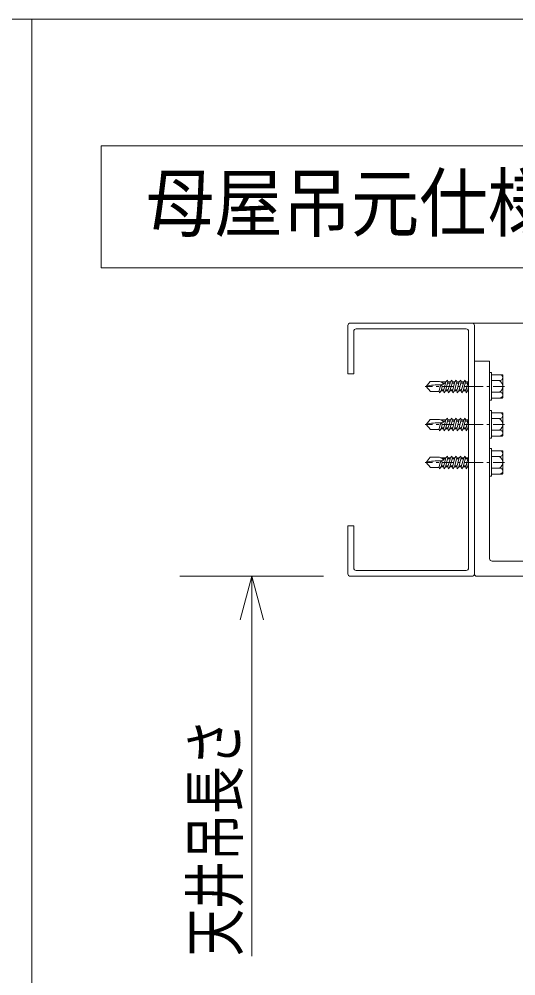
# Model space of a CAD drawing. Units: millimetres, scale not verified. Extents: x -205 to 205, y -142 to 142.
# Drawn here: x -65.5 to -45.87, y 104.72 to 142.5 of the extents above; entities that cross this region are included whole.
import ezdxf
from ezdxf.enums import TextEntityAlignment as Align

# ---------------------------------------------------------------- set-up
doc = ezdxf.new("R2010")
doc.units = ezdxf.units.MM
doc.header["$LTSCALE"] = 0.25
doc.linetypes.add('USER1', pattern=[7.8, 1.8, -0.6, 0.3, -0.6, 3, -0.6, 0.3, -0.6])
for name, color, linetype, lineweight in [('1-1_1-0 断面', 7, 'Continuous', 18), ('1-3_1-2 文字', 7, 'Continuous', 18), ('F-1_F-0 図枠', 7, 'Continuous', 18), ('F-2_F-1 レイアウト', 7, 'Continuous', 18)]:
    doc.layers.add(name, color=color, linetype=linetype, lineweight=lineweight)
doc.styles.add('ＭＳ ゴシック', font='')
doc.styles.get('ＭＳ ゴシック').set_extended_font_data('MS Gothic')

msp = doc.modelspace()

# ---------------------------------------------------------------- linework, layer by layer
at = {"layer": '1-1_1-0 断面'}
for p, q in [((-52.5091, 130.4), (-52.5091, 128.5)), ((-52.4091, 130.5), (-47.6091, 130.5)), ((-51.638, 130.5), (200.6873, 130.5)), ((-47.5091, 130.4), (-47.5091, 120.6)), ((-52.2791, 130.17), (-52.2791, 128.5)), ((-47.8391, 130.27), (-52.1791, 130.27)), ((-47.7391, 120.83), (-47.7391, 130.17)), ((-47.5091, 129), (-46.9091, 129)), ((-47.5091, 129), (-46.9091, 129)), ((-47.5091, 129), (-46.9091, 129)), ((-47.5091, 120.6), (-47.5091, 129)), ((-46.9091, 121.2), (-46.9091, 129)), ((-52.5091, 128.5), (-52.2791, 128.5)), ((-52.2791, 120.83), (-52.2791, 122.5)), ((-46.8091, 121.1), (-41.5091, 121.1)), ((-52.1791, 120.73), (-47.8391, 120.73)), ((-52.4091, 120.5), (-49.9331, 120.5)), ((-49.9331, 120.5), (-47.6091, 120.5)), ((-47.4091, 120.5), (-41.5091, 120.5))]:
    msp.add_line(p, q, dxfattribs=at)
at = {"layer": '1-1_1-0 断面', "color": 4}
for p, q in [((-46.9091, 128.55), (-46.8291, 128.55)), ((-46.8291, 127.45), (-46.8291, 128.55)), ((-46.4091, 128.46), (-46.8291, 128.46)), ((-46.3891, 127.56), (-46.3891, 128.44)), ((-49.2539, 128.1983), (-49.4088, 128.0001)), ((-48.8869, 128.1983), (-49.2539, 128.1983)), ((-48.7768, 128.1467), (-48.8869, 128.1983)), ((-48.7167, 128.0895), (-48.8487, 128.0654)), ((-48.8443, 128.1783), (-48.6333, 128.1783)), ((-48.7167, 128.0895), (-48.7768, 128.1467)), ((-48.7619, 128.1325), (-48.6456, 128.1325)), ((-48.6512, 127.8219), (-48.5557, 128.1783)), ((-48.5679, 128.1325), (-48.4706, 128.1325)), ((-48.5557, 128.1783), (-48.4583, 128.1783)), ((-48.5538, 127.8219), (-48.4583, 128.1783)), ((-48.4762, 127.8219), (-48.3807, 128.1783)), ((-48.393, 128.1325), (-48.2957, 128.1325)), ((-48.3807, 128.1783), (-48.2834, 128.1783)), ((-48.3789, 127.8219), (-48.2834, 128.1783)), ((-48.3013, 127.8219), (-48.2058, 128.1783)), ((-48.2181, 128.1325), (-48.1894, 128.1325)), ((-48.2058, 128.1783), (-48.1916, 128.1783)), ((-48.1894, 127.8764), (-48.1085, 128.1783)), ((-48.1894, 128.1783), (-48.1085, 128.1783)), ((-48.1894, 128.1325), (-48.1207, 128.1325)), ((-48.1263, 127.8219), (-48.0308, 128.1783)), ((-48.0431, 128.1325), (-47.9458, 128.1325)), ((-48.0308, 128.1783), (-47.9335, 128.1783)), ((-48.029, 127.8219), (-47.9335, 128.1783)), ((-47.9514, 127.8219), (-47.8559, 128.1783)), ((-47.9335, 128.1783), (-47.8754, 128.25)), ((-47.8754, 128.25), (-47.8558, 128.1783)), ((-47.8754, 128.25), (-47.8559, 128.1783)), ((-47.8681, 128.1325), (-47.7708, 128.1325)), ((-47.8681, 128.1325), (-47.8094, 128.1325)), ((-47.8559, 128.1783), (-47.8094, 128.1783)), ((-47.8558, 128.1783), (-47.7585, 128.1783)), ((-47.854, 127.8219), (-47.7585, 128.1783)), ((-47.7585, 128.1783), (-47.7391, 128.2023)), ((-46.9091, 127.566), (-46.9091, 128.434)), ((-46.5156, 128.2277), (-46.8291, 128.2277)), ((-49.2459, 127.7959), (-49.409, 128.0001)), ((-48.8994, 127.7959), (-49.2459, 127.7959)), ((-48.9038, 127.8219), (-48.8559, 128.0006)), ((-48.8261, 127.8219), (-48.7783, 128.0006)), ((-48.8139, 127.8676), (-48.7165, 127.8676)), ((-48.6512, 127.8219), (-48.5538, 127.8219)), ((-48.639, 127.8676), (-48.5416, 127.8676)), ((-48.4762, 127.8219), (-48.3789, 127.8219)), ((-48.464, 127.8676), (-48.3667, 127.8676)), ((-48.3013, 127.8219), (-48.204, 127.8219)), ((-48.289, 127.8676), (-48.1917, 127.8676)), ((-48.204, 127.8219), (-48.1962, 127.851)), ((-48.204, 127.8219), (-48.1894, 127.7684)), ((-48.1894, 127.7684), (-48.1844, 127.7501)), ((-48.1844, 127.7501), (-48.1263, 127.8219)), ((-48.1263, 127.8219), (-48.029, 127.8219)), ((-48.114, 127.8676), (-48.0167, 127.8676)), ((-47.9514, 127.8219), (-47.854, 127.8219)), ((-47.9391, 127.8676), (-47.8418, 127.8676)), ((-47.854, 127.8219), (-47.8095, 127.9884)), ((-47.7764, 127.8219), (-47.7391, 127.9612)), ((-47.7764, 127.8219), (-47.7391, 127.8219)), ((-47.7641, 127.8676), (-47.7391, 127.8676)), ((-46.5156, 127.7723), (-46.8291, 127.7723)), ((-46.9091, 127.45), (-46.8291, 127.45)), ((-46.4091, 127.54), (-46.8291, 127.54)), ((-46.9091, 127.05), (-46.8291, 127.05)), ((-46.9091, 126.066), (-46.9091, 126.934)), ((-46.8291, 125.95), (-46.8291, 127.05)), ((-46.4091, 126.96), (-46.8291, 126.96)), ((-46.3891, 126.06), (-46.3891, 126.94)), ((-49.2539, 126.6983), (-49.4088, 126.5001)), ((-48.8869, 126.6983), (-49.2539, 126.6983)), ((-48.7768, 126.6467), (-48.8869, 126.6983)), ((-48.7167, 126.5895), (-48.8487, 126.5654)), ((-48.8443, 126.6783), (-48.6333, 126.6783)), ((-48.7167, 126.5895), (-48.7768, 126.6467)), ((-48.7619, 126.6325), (-48.6456, 126.6325)), ((-48.6512, 126.3219), (-48.5557, 126.6783)), ((-48.5679, 126.6325), (-48.4706, 126.6325)), ((-48.5557, 126.6783), (-48.4583, 126.6783)), ((-48.5538, 126.3219), (-48.4583, 126.6783)), ((-48.4762, 126.3219), (-48.3807, 126.6783)), ((-48.393, 126.6325), (-48.2957, 126.6325)), ((-48.3807, 126.6783), (-48.2834, 126.6783)), ((-48.3789, 126.3219), (-48.2834, 126.6783)), ((-48.3013, 126.3219), (-48.2058, 126.6783)), ((-48.2181, 126.6325), (-48.1894, 126.6325)), ((-48.2058, 126.6783), (-48.1916, 126.6783)), ((-48.1894, 126.3764), (-48.1085, 126.6783)), ((-48.1894, 126.6783), (-48.1085, 126.6783)), ((-48.1894, 126.6325), (-48.1207, 126.6325)), ((-48.1263, 126.3219), (-48.0308, 126.6783)), ((-48.0431, 126.6325), (-47.9458, 126.6325)), ((-48.0308, 126.6783), (-47.9335, 126.6783)), ((-48.029, 126.3219), (-47.9335, 126.6783)), ((-47.9514, 126.3219), (-47.8559, 126.6783)), ((-47.9335, 126.6783), (-47.8754, 126.75)), ((-47.8754, 126.75), (-47.8558, 126.6783)), ((-47.8754, 126.75), (-47.8559, 126.6783)), ((-47.8681, 126.6325), (-47.7708, 126.6325)), ((-47.8681, 126.6325), (-47.8094, 126.6325)), ((-47.8559, 126.6783), (-47.8094, 126.6783)), ((-47.8558, 126.6783), (-47.7585, 126.6783)), ((-47.854, 126.3219), (-47.7585, 126.6783)), ((-47.7585, 126.6783), (-47.7391, 126.7023)), ((-46.5156, 126.7277), (-46.8291, 126.7277)), ((-49.2459, 126.2959), (-49.409, 126.5001)), ((-48.8994, 126.2959), (-49.2459, 126.2959)), ((-48.9038, 126.3219), (-48.8559, 126.5006)), ((-48.8261, 126.3219), (-48.7783, 126.5006)), ((-48.8139, 126.3676), (-48.7165, 126.3676)), ((-48.6512, 126.3219), (-48.5538, 126.3219)), ((-48.639, 126.3676), (-48.5416, 126.3676)), ((-48.4762, 126.3219), (-48.3789, 126.3219)), ((-48.464, 126.3676), (-48.3667, 126.3676)), ((-48.3013, 126.3219), (-48.204, 126.3219)), ((-48.289, 126.3676), (-48.1917, 126.3676)), ((-48.204, 126.3219), (-48.1962, 126.351)), ((-48.204, 126.3219), (-48.1894, 126.2684)), ((-48.1894, 126.2684), (-48.1844, 126.2501)), ((-48.1844, 126.2501), (-48.1263, 126.3219)), ((-48.1263, 126.3219), (-48.029, 126.3219)), ((-48.114, 126.3676), (-48.0167, 126.3676)), ((-47.9514, 126.3219), (-47.854, 126.3219)), ((-47.9391, 126.3676), (-47.8418, 126.3676)), ((-47.854, 126.3219), (-47.8095, 126.4884)), ((-47.7764, 126.3219), (-47.7391, 126.4612)), ((-47.7764, 126.3219), (-47.7391, 126.3219)), ((-47.7641, 126.3676), (-47.7391, 126.3676)), ((-46.5156, 126.2723), (-46.8291, 126.2723)), ((-46.9091, 125.95), (-46.8291, 125.95)), ((-46.4091, 126.04), (-46.8291, 126.04)), ((-46.9091, 125.55), (-46.8291, 125.55)), ((-46.9091, 124.566), (-46.9091, 125.434)), ((-46.8291, 124.45), (-46.8291, 125.55)), ((-46.4091, 125.46), (-46.8291, 125.46)), ((-46.3891, 124.56), (-46.3891, 125.44)), ((-49.2539, 125.1983), (-49.4088, 125.0001)), ((-48.8869, 125.1983), (-49.2539, 125.1983)), ((-48.7768, 125.1467), (-48.8869, 125.1983)), ((-48.7167, 125.0895), (-48.8487, 125.0654)), ((-48.8443, 125.1783), (-48.6333, 125.1783)), ((-48.7167, 125.0895), (-48.7768, 125.1467)), ((-48.7619, 125.1325), (-48.6456, 125.1325)), ((-48.6512, 124.8219), (-48.5557, 125.1783)), ((-48.5679, 125.1325), (-48.4706, 125.1325)), ((-48.5557, 125.1783), (-48.4583, 125.1783)), ((-48.5538, 124.8219), (-48.4583, 125.1783)), ((-48.4762, 124.8219), (-48.3807, 125.1783)), ((-48.393, 125.1325), (-48.2957, 125.1325)), ((-48.3807, 125.1783), (-48.2834, 125.1783)), ((-48.3789, 124.8219), (-48.2834, 125.1783)), ((-48.3013, 124.8219), (-48.2058, 125.1783)), ((-48.2181, 125.1325), (-48.1894, 125.1325)), ((-48.2058, 125.1783), (-48.1916, 125.1783)), ((-48.1894, 124.8764), (-48.1085, 125.1783)), ((-48.1894, 125.1783), (-48.1085, 125.1783)), ((-48.1894, 125.1325), (-48.1207, 125.1325)), ((-48.1263, 124.8219), (-48.0308, 125.1783)), ((-48.0431, 125.1325), (-47.9458, 125.1325)), ((-48.0308, 125.1783), (-47.9335, 125.1783)), ((-48.029, 124.8219), (-47.9335, 125.1783)), ((-47.9514, 124.8219), (-47.8559, 125.1783)), ((-47.9335, 125.1783), (-47.8754, 125.25)), ((-47.8754, 125.25), (-47.8558, 125.1783)), ((-47.8754, 125.25), (-47.8559, 125.1783)), ((-47.8681, 125.1325), (-47.7708, 125.1325)), ((-47.8681, 125.1325), (-47.8094, 125.1325)), ((-47.8559, 125.1783), (-47.8094, 125.1783)), ((-47.8558, 125.1783), (-47.7585, 125.1783)), ((-47.854, 124.8219), (-47.7585, 125.1783)), ((-47.7585, 125.1783), (-47.7391, 125.2023)), ((-46.5156, 125.2277), (-46.8291, 125.2277)), ((-49.2459, 124.7959), (-49.409, 125.0001)), ((-48.8994, 124.7959), (-49.2459, 124.7959)), ((-48.9038, 124.8219), (-48.8559, 125.0006)), ((-48.8261, 124.8219), (-48.7783, 125.0006)), ((-48.8139, 124.8676), (-48.7165, 124.8676)), ((-48.6512, 124.8219), (-48.5538, 124.8219)), ((-48.639, 124.8676), (-48.5416, 124.8676)), ((-48.4762, 124.8219), (-48.3789, 124.8219)), ((-48.464, 124.8676), (-48.3667, 124.8676)), ((-48.3013, 124.8219), (-48.204, 124.8219)), ((-48.289, 124.8676), (-48.1917, 124.8676)), ((-48.204, 124.8219), (-48.1962, 124.851)), ((-48.204, 124.8219), (-48.1894, 124.7684)), ((-48.1894, 124.7684), (-48.1844, 124.7501)), ((-48.1844, 124.7501), (-48.1263, 124.8219)), ((-48.1263, 124.8219), (-48.029, 124.8219)), ((-48.114, 124.8676), (-48.0167, 124.8676)), ((-47.9514, 124.8219), (-47.854, 124.8219)), ((-47.9391, 124.8676), (-47.8418, 124.8676)), ((-47.854, 124.8219), (-47.8095, 124.9884)), ((-47.7764, 124.8219), (-47.7391, 124.9612)), ((-47.7764, 124.8219), (-47.7391, 124.8219)), ((-47.7641, 124.8676), (-47.7391, 124.8676)), ((-46.5156, 124.7723), (-46.8291, 124.7723)), ((-46.9091, 124.45), (-46.8291, 124.45)), ((-46.4091, 124.54), (-46.8291, 124.54))]:
    msp.add_line(p, q, dxfattribs=at)
at = {"layer": '1-1_1-0 断面', "color": 4, "linetype": 'USER1'}
for p, q in [((-46.3186, 128), (-49.45, 128)), ((-46.3186, 126.5), (-49.45, 126.5)), ((-46.3186, 125), (-49.45, 125))]:
    msp.add_line(p, q, dxfattribs=at)
at = {"layer": '1-1_1-0 断面', "color": 4}
for points in [[(-48.8559, 128.0006), (-48.7978, 128.0722), (-48.7783, 128.0006)], [(-48.8261, 127.8219), (-48.7288, 127.8219), (-48.6333, 128.1783)], [(-48.6333, 128.1783), (-48.5753, 128.25), (-48.5557, 128.1783)], [(-48.4583, 128.1783), (-48.4003, 128.25), (-48.3807, 128.1783)], [(-48.2834, 128.1783), (-48.2254, 128.25), (-48.2058, 128.1783)], [(-48.1085, 128.1783), (-48.0504, 128.25), (-48.0308, 128.1783)], [(-48.9038, 127.8219), (-48.8841, 127.7501), (-48.8261, 127.8219)], [(-48.7288, 127.8219), (-48.7092, 127.7501), (-48.6512, 127.8219)], [(-48.5538, 127.8219), (-48.5343, 127.7501), (-48.4762, 127.8219)], [(-48.3789, 127.8219), (-48.3593, 127.7501), (-48.3013, 127.8219)], [(-48.029, 127.8219), (-48.0094, 127.7501), (-47.9514, 127.8219)], [(-47.854, 127.8219), (-47.8344, 127.7501), (-47.7764, 127.8219)], [(-47.854, 127.8219), (-47.8345, 127.7501), (-47.8095, 127.781)], [(-48.8559, 126.5006), (-48.7978, 126.5722), (-48.7783, 126.5006)], [(-48.8261, 126.3219), (-48.7288, 126.3219), (-48.6333, 126.6783)], [(-48.6333, 126.6783), (-48.5753, 126.75), (-48.5557, 126.6783)], [(-48.4583, 126.6783), (-48.4003, 126.75), (-48.3807, 126.6783)], [(-48.2834, 126.6783), (-48.2254, 126.75), (-48.2058, 126.6783)], [(-48.1085, 126.6783), (-48.0504, 126.75), (-48.0308, 126.6783)], [(-48.9038, 126.3219), (-48.8841, 126.2501), (-48.8261, 126.3219)], [(-48.7288, 126.3219), (-48.7092, 126.2501), (-48.6512, 126.3219)], [(-48.5538, 126.3219), (-48.5343, 126.2501), (-48.4762, 126.3219)], [(-48.3789, 126.3219), (-48.3593, 126.2501), (-48.3013, 126.3219)], [(-48.029, 126.3219), (-48.0094, 126.2501), (-47.9514, 126.3219)], [(-47.854, 126.3219), (-47.8344, 126.2501), (-47.7764, 126.3219)], [(-47.854, 126.3219), (-47.8345, 126.2501), (-47.8095, 126.281)], [(-48.8559, 125.0006), (-48.7978, 125.0722), (-48.7783, 125.0006)], [(-48.8261, 124.8219), (-48.7288, 124.8219), (-48.6333, 125.1783)], [(-48.6333, 125.1783), (-48.5753, 125.25), (-48.5557, 125.1783)], [(-48.4583, 125.1783), (-48.4003, 125.25), (-48.3807, 125.1783)], [(-48.2834, 125.1783), (-48.2254, 125.25), (-48.2058, 125.1783)], [(-48.1085, 125.1783), (-48.0504, 125.25), (-48.0308, 125.1783)], [(-48.9038, 124.8219), (-48.8841, 124.7501), (-48.8261, 124.8219)], [(-48.7288, 124.8219), (-48.7092, 124.7501), (-48.6512, 124.8219)], [(-48.5538, 124.8219), (-48.5343, 124.7501), (-48.4762, 124.8219)], [(-48.3789, 124.8219), (-48.3593, 124.7501), (-48.3013, 124.8219)], [(-48.029, 124.8219), (-48.0094, 124.7501), (-47.9514, 124.8219)], [(-47.854, 124.8219), (-47.8344, 124.7501), (-47.7764, 124.8219)], [(-47.854, 124.8219), (-47.8345, 124.7501), (-47.8095, 124.781)]]:
    msp.add_lwpolyline(points, dxfattribs=at)
at = {"layer": '1-1_1-0 断面'}
msp.add_lwpolyline([(-52.5091, 120.6), (-52.5091, 122.5), (-52.2791, 122.5)], dxfattribs=at)
for centre, start, end in [((-52.4091, 130.4), 90, 180), ((-47.6091, 130.4), 0, 90), ((-52.1791, 130.17), 90, 180), ((-47.8391, 130.17), 0, 90), ((-46.8091, 121.2), 180, 270), ((-52.4091, 120.6), 180, 270), ((-52.1791, 120.83), 180, 270), ((-47.8391, 120.83), 270, 0), ((-47.6091, 120.6), 270, 0), ((-47.4091, 120.6), 180, 270)]:
    msp.add_arc(centre, 0.1, start, end, dxfattribs=at)
at = {"layer": '1-1_1-0 断面', "color": 4}
for centre, radius, start, end in [((-46.5036, 128.3415), 0.1145, 263.97439, 98.42494), ((-46.4091, 128.44), 0.02, 0, 90), ((-48.8834, 125.9309), 2.1348, 89.06783, 104.2543), ((-46.6573, 128), 0.2682, 301.89078, 58.10921), ((-46.5036, 127.6584), 0.1145, 276.02525, 96.02559), ((-46.4091, 127.56), 0.02, 270, 0), ((-46.5036, 126.8415), 0.1145, 263.97439, 98.42494), ((-46.4091, 126.94), 0.02, 0, 90), ((-48.8834, 124.4309), 2.1348, 89.06783, 104.2543), ((-46.6573, 126.5), 0.2682, 301.89078, 58.10921), ((-46.5036, 126.1584), 0.1145, 276.02525, 96.02559), ((-46.4091, 126.06), 0.02, 270, 0), ((-46.5036, 125.3415), 0.1145, 263.97439, 98.42494), ((-46.4091, 125.44), 0.02, 0, 90), ((-48.8834, 122.9309), 2.1348, 89.06783, 104.2543), ((-46.6573, 125), 0.2682, 301.89078, 58.10921), ((-46.5036, 124.6584), 0.1145, 276.02525, 96.02559), ((-46.4091, 124.56), 0.02, 270, 0)]:
    msp.add_arc(centre, radius, start, end, dxfattribs=at)
at = {"layer": '1-3_1-2 文字'}
for p, q in [((-62.2579, 132.6813), (-62.2579, 137.5)), ((-53.4686, 120.5), (-59.1451, 120.5)), ((-56.3068, 120.5), (-56.7662, 118.7855)), ((-56.3068, 120.5), (-56.3068, 105.5)), ((-56.3068, 120.5), (-55.8474, 118.7855))]:
    msp.add_line(p, q, dxfattribs=at)
msp.add_lwpolyline([(-62.2579, 137.5), (-23.9653, 137.5), (-23.9653, 132.6813), (-62.2579, 132.6813)], dxfattribs=at)
at = {"layer": 'F-1_F-0 図枠'}
msp.add_line((205, 142.5), (-205, 142.5), dxfattribs=at)
at = {"layer": 'F-2_F-1 レイアウト'}
msp.add_line((-65, 6.4634), (-65, 142.5), dxfattribs=at)

# ---------------------------------------------------------------- texts
at = {"layer": '1-3_1-2 文字', "style": 'ＭＳ ゴシック', "width": 0.9}
msp.add_text('母屋吊元仕様', height=2.199, dxfattribs=at).set_placement((-60.4869, 133.4822), align=Align.BOTTOM_LEFT)
at = {"layer": '1-3_1-2 文字', "style": 'ＭＳ ゴシック', "width": 0.75}
msp.add_text('天井吊長さ', height=1.833, rotation=90, dxfattribs=at).set_placement((-56.3068, 105.5), align=Align.BOTTOM_LEFT)

doc.saveas('drawing.dxf')
